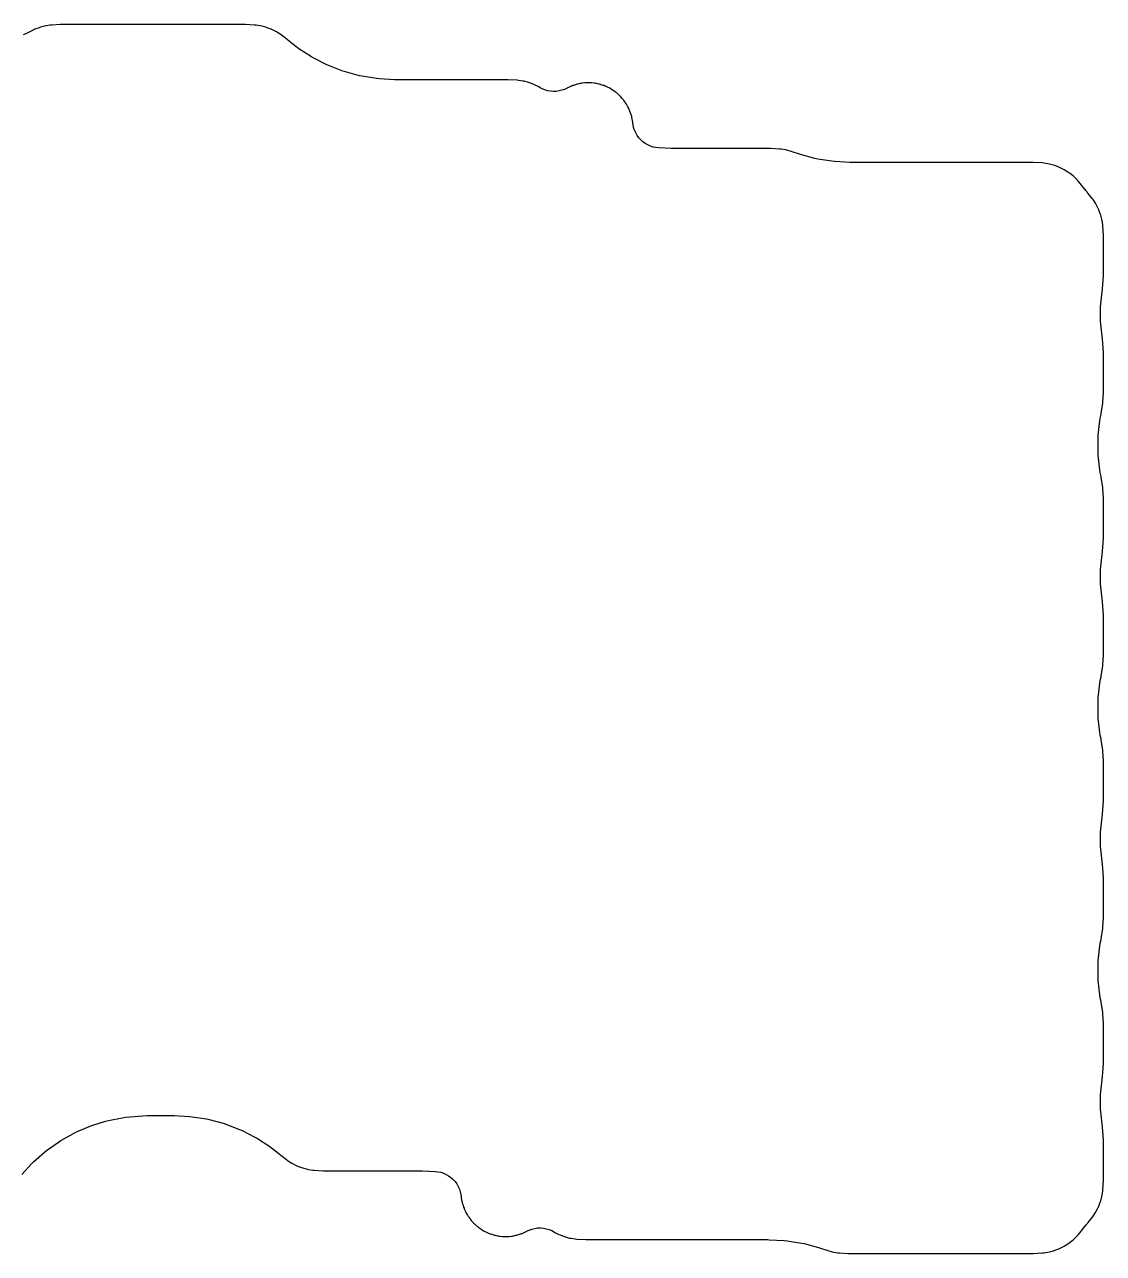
# Model space of a CAD drawing. Header units: metres. Extents: x -49 to 107, y -105 to 16.
# Drawn here: x 28.8 to 107, y -73.2 to 16 of the extents above; entities that cross this region are included whole.
import ezdxf

# ---------------------------------------------------------------- set-up
doc = ezdxf.new("R2010")
doc.units = ezdxf.units.M

msp = doc.modelspace()

# ---------------------------------------------------------------- linework, layer by layer
for p, q in [((28.8707, 15.3222), (28.6753, 15.2471)), ((29.0572, 15.4172), (28.8707, 15.3222)), ((29.1548, 15.4736), (29.0572, 15.4172)), ((29.4331, 15.6154), (29.1548, 15.4736)), ((29.5286, 15.6579), (29.4331, 15.6154)), ((29.8201, 15.7698), (29.5286, 15.6579)), ((29.9197, 15.8022), (29.8201, 15.7698)), ((30.2212, 15.8829), (29.9197, 15.8022)), ((30.3235, 15.9047), (30.2212, 15.8829)), ((30.6319, 15.9535), (30.3235, 15.9047)), ((30.7359, 15.9645), (30.6319, 15.9535)), ((31.3877, 15.9986), (30.7359, 15.9645)), ((31.4404, 16), (31.3877, 15.9986)), ((44.7596, 16), (31.4404, 16)), ((44.8122, 15.9986), (44.7596, 16)), ((45.4641, 15.9645), (44.8122, 15.9986)), ((45.5681, 15.9535), (45.4641, 15.9645)), ((45.8764, 15.9047), (45.5681, 15.9535)), ((45.9788, 15.8829), (45.8764, 15.9047)), ((46.2802, 15.8022), (45.9788, 15.8829)), ((46.3798, 15.7698), (46.2802, 15.8022)), ((46.6713, 15.6579), (46.3798, 15.7698)), ((46.7669, 15.6154), (46.6713, 15.6579)), ((47.0451, 15.4736), (46.7669, 15.6154)), ((47.1356, 15.4213), (47.0451, 15.4736)), ((47.3977, 15.2511), (47.1356, 15.4213)), ((47.4821, 15.1898), (47.3977, 15.2511)), ((48.098, 14.6911), (47.4821, 15.1898)), ((48.1391, 14.6587), (48.098, 14.6911)), ((48.555, 14.3396), (48.1391, 14.6587)), ((48.6832, 14.2489), (48.555, 14.3396)), ((49.5827, 13.6648), (48.6832, 14.2489)), ((49.764, 13.5601), (49.5827, 13.6648)), ((50.6964, 13.085), (49.764, 13.5601)), ((50.8876, 12.9999), (50.6964, 13.085)), ((51.8645, 12.6249), (50.8876, 12.9999)), ((52.0636, 12.5602), (51.8645, 12.6249)), ((53.0745, 12.2893), (52.0636, 12.5602)), ((53.2793, 12.2458), (53.0745, 12.2893)), ((54.3128, 12.0821), (53.2793, 12.2458)), ((54.521, 12.0602), (54.3128, 12.0821)), ((55.6182, 12.0027), (54.521, 12.0602)), ((55.7229, 12), (55.6182, 12.0027)), ((63.8096, 12), (55.7229, 12)), ((63.8622, 11.9986), (63.8096, 12)), ((64.5141, 11.9645), (63.8622, 11.9986)), ((64.6181, 11.9535), (64.5141, 11.9645)), ((64.9265, 11.9047), (64.6181, 11.9535)), ((65.0288, 11.8829), (64.9265, 11.9047)), ((65.3302, 11.8022), (65.0288, 11.8829)), ((65.4298, 11.7698), (65.3302, 11.8022)), ((65.7213, 11.6579), (65.4298, 11.7698)), ((65.8169, 11.6154), (65.7213, 11.6579)), ((66.0952, 11.4736), (65.8169, 11.6154)), ((68.7458, 11.6375), (68.5973, 11.5892)), ((68.7962, 11.6524), (68.7458, 11.6375)), ((68.8722, 11.6728), (68.7962, 11.6524)), ((68.9228, 11.6849), (68.8722, 11.6728)), ((69.0766, 11.7176), (68.9228, 11.6849)), ((69.1283, 11.7272), (69.0766, 11.7176)), ((69.2057, 11.7394), (69.1283, 11.7272)), ((69.2575, 11.7463), (69.2057, 11.7394)), ((69.4135, 11.7626), (69.2575, 11.7463)), ((69.4659, 11.7668), (69.4135, 11.7626)), ((69.544, 11.7709), (69.4659, 11.7668)), ((69.5965, 11.7722), (69.544, 11.7709)), ((69.7534, 11.7722), (69.5965, 11.7722)), ((69.806, 11.7709), (69.7534, 11.7722)), ((69.8841, 11.7668), (69.806, 11.7709)), ((69.9365, 11.7626), (69.8841, 11.7668)), ((70.0925, 11.7463), (69.9365, 11.7626)), ((70.1442, 11.7394), (70.0925, 11.7463)), ((70.2219, 11.7271), (70.1442, 11.7394)), ((70.2732, 11.7176), (70.2219, 11.7271)), ((70.4272, 11.6849), (70.2732, 11.7176)), ((70.4776, 11.6728), (70.4272, 11.6849)), ((70.5538, 11.6524), (70.4776, 11.6728)), ((70.6039, 11.6375), (70.5538, 11.6524)), ((70.7529, 11.5891), (70.6039, 11.6375)), ((66.1927, 11.4172), (66.0952, 11.4736)), ((66.332, 11.344), (66.1927, 11.4172)), ((66.5254, 11.2639), (66.332, 11.344)), ((66.7261, 11.2044), (66.5254, 11.2639)), ((66.9319, 11.1663), (66.7261, 11.2044)), ((67.1406, 11.1499), (66.9319, 11.1663)), ((67.3499, 11.1554), (67.1406, 11.1499)), ((67.5575, 11.1827), (67.3499, 11.1554)), ((67.761, 11.2316), (67.5575, 11.1827)), ((67.9584, 11.3015), (67.761, 11.2316)), ((68.1473, 11.3916), (67.9584, 11.3015)), ((68.165, 11.4012), (68.1473, 11.3916)), ((68.2354, 11.4371), (68.165, 11.4012)), ((68.2822, 11.4595), (68.2354, 11.4371)), ((68.4262, 11.5235), (68.2822, 11.4595)), ((68.4747, 11.5436), (68.4262, 11.5235)), ((68.5476, 11.5716), (68.4747, 11.5436)), ((68.5973, 11.5892), (68.5476, 11.5716)), ((70.8021, 11.5717), (70.7529, 11.5891)), ((70.8755, 11.5436), (70.8021, 11.5717)), ((70.9241, 11.5234), (70.8755, 11.5436)), ((71.0675, 11.4596), (70.9241, 11.5234)), ((71.1147, 11.4371), (71.0675, 11.4596)), ((71.1848, 11.4014), (71.1147, 11.4371)), ((71.2307, 11.3764), (71.1848, 11.4014)), ((71.3665, 11.298), (71.2307, 11.3764)), ((71.4111, 11.2707), (71.3665, 11.298)), ((71.4767, 11.2281), (71.4111, 11.2707)), ((71.5204, 11.1981), (71.4767, 11.2281)), ((71.6475, 11.1057), (71.5204, 11.1981)), ((71.6887, 11.0741), (71.6475, 11.1057)), ((71.7502, 11.0243), (71.6887, 11.0741)), ((71.7894, 10.9908), (71.7502, 11.0243)), ((71.9061, 10.8857), (71.7894, 10.9908)), ((71.9439, 10.8498), (71.9061, 10.8857)), ((71.9996, 10.7941), (71.9439, 10.8498)), ((72.0354, 10.7564), (71.9996, 10.7941)), ((72.1407, 10.6395), (72.0354, 10.7564)), ((72.1747, 10.5997), (72.1407, 10.6395)), ((72.2242, 10.5385), (72.1747, 10.5997)), ((72.2559, 10.4972), (72.2242, 10.5385)), ((72.3481, 10.3703), (72.2559, 10.4972)), ((72.378, 10.3268), (72.3481, 10.3703)), ((72.4203, 10.2616), (72.378, 10.3268)), ((72.4481, 10.2163), (72.4203, 10.2616)), ((72.5263, 10.0809), (72.4481, 10.2163)), ((72.5515, 10.0345), (72.5263, 10.0809)), ((72.5872, 9.96442), (72.5515, 10.0345)), ((72.6094, 9.91782), (72.5872, 9.96442)), ((72.6734, 9.77415), (72.6094, 9.91782)), ((72.6935, 9.72554), (72.6734, 9.77415)), ((72.7215, 9.65266), (72.6935, 9.72554)), ((72.7391, 9.60297), (72.7215, 9.65266)), ((72.7875, 9.45407), (72.7391, 9.60297)), ((72.8026, 9.40315), (72.7875, 9.45407)), ((72.8228, 9.32777), (72.8026, 9.40315)), ((72.835, 9.2769), (72.8228, 9.32777)), ((72.8676, 9.12357), (72.835, 9.2769)), ((72.8771, 9.07204), (72.8676, 9.12357)), ((72.8894, 8.99458), (72.8771, 9.07204)), ((72.8963, 8.9425), (72.8894, 8.99458)), ((72.9072, 8.83826), (72.8963, 8.9425)), ((72.9209, 8.73441), (72.9072, 8.83826)), ((72.9644, 8.52963), (72.9209, 8.73441)), ((73.0291, 8.33054), (72.9644, 8.52963)), ((73.1142, 8.1393), (73.0291, 8.33054)), ((73.2189, 7.95801), (73.1142, 8.1393)), ((73.342, 7.78864), (73.2189, 7.95801)), ((73.4821, 7.63307), (73.342, 7.78864)), ((73.6376, 7.493), (73.4821, 7.63307)), ((73.807, 7.36993), (73.6376, 7.493)), ((73.9883, 7.26527), (73.807, 7.36993)), ((74.1795, 7.18013), (73.9883, 7.26527)), ((74.3786, 7.11543), (74.1795, 7.18013)), ((74.5834, 7.07191), (74.3786, 7.11543)), ((74.7916, 7.05003), (74.5834, 7.07191)), ((75.694, 7.00275), (74.7916, 7.05003)), ((75.7986, 7), (75.694, 7.00275)), ((82.8596, 7), (75.7986, 7)), ((82.9122, 6.99861), (82.8596, 7)), ((83.5641, 6.96446), (82.9122, 6.99861)), ((83.6681, 6.95352), (83.5641, 6.96446)), ((83.9764, 6.90468), (83.6681, 6.95352)), ((84.0788, 6.88293), (83.9764, 6.90468)), ((84.4007, 6.79668), (84.0788, 6.88293)), ((84.4753, 6.77353), (84.4007, 6.79668)), ((84.927, 6.61357), (84.4753, 6.77353)), ((85.0769, 6.567), (84.927, 6.61357)), ((86.1132, 6.28932), (85.0769, 6.567)), ((86.318, 6.2458), (86.1132, 6.28932)), ((87.3514, 6.08212), (86.318, 6.2458)), ((87.5596, 6.06024), (87.3514, 6.08212)), ((88.6569, 6.00275), (87.5596, 6.06024)), ((88.7616, 6), (88.6569, 6.00275)), ((101.91, 6), (88.7616, 6)), ((101.962, 5.99861), (101.91, 6)), ((102.614, 5.96446), (101.962, 5.99861)), ((102.718, 5.95352), (102.614, 5.96446)), ((103.026, 5.90468), (102.718, 5.95352)), ((103.129, 5.88293), (103.026, 5.90468)), ((103.43, 5.80215), (103.129, 5.88293)), ((103.53, 5.76981), (103.43, 5.80215)), ((103.821, 5.6579), (103.53, 5.76981)), ((103.917, 5.61537), (103.821, 5.6579)), ((104.195, 5.47365), (103.917, 5.61537)), ((104.286, 5.42122), (104.195, 5.47365)), ((104.548, 5.25125), (104.286, 5.42122)), ((104.632, 5.18979), (104.548, 5.25125)), ((104.875, 4.99323), (104.632, 5.18979)), ((104.953, 4.92329), (104.875, 4.99323)), ((105.173, 4.70265), (104.953, 4.92329)), ((105.243, 4.62474), (105.173, 4.70265)), ((105.806, 3.9295), (105.243, 4.62474)), ((105.838, 3.8878), (105.806, 3.9295)), ((105.877, 3.834), (105.838, 3.8878)), ((105.941, 3.7507), (105.877, 3.834)), ((106.24, 3.38213), (105.941, 3.7507)), ((106.301, 3.29771), (106.24, 3.38213)), ((106.471, 3.03549), (106.301, 3.29771)), ((106.524, 2.94522), (106.471, 3.03549)), ((106.665, 2.66689), (106.524, 2.94522)), ((106.708, 2.57137), (106.665, 2.66689)), ((106.82, 2.27983), (106.708, 2.57137)), ((106.852, 2.18025), (106.82, 2.27983)), ((106.933, 1.8788), (106.852, 2.18025)), ((106.955, 1.77647), (106.933, 1.8788)), ((107.004, 1.46808), (106.955, 1.77647)), ((107.014, 1.36409), (107.004, 1.46808)), ((107.049, 0.71223), (107.014, 1.36409)), ((107.05, 0.65958), (107.049, 0.71223)), ((107.05, -2.15958), (107.05, 0.65958)), ((107.014, -2.864), (107.049, -2.21223)), ((107.049, -2.21223), (107.05, -2.15958)), ((106.859, -4.26779), (106.974, -3.17473)), ((106.974, -3.17473), (106.987, -3.07089)), ((106.987, -3.07089), (107.004, -2.96814)), ((107.004, -2.96814), (107.014, -2.864)), ((106.848, -4.47684), (106.859, -4.26779)), ((106.848, -5.52324), (106.848, -4.47684)), ((106.859, -5.73232), (106.848, -5.52324)), ((106.974, -6.82529), (106.859, -5.73232)), ((106.987, -6.92906), (106.974, -6.82529)), ((107.004, -7.03204), (106.987, -6.92906)), ((107.014, -7.136), (107.004, -7.03204)), ((107.049, -7.78777), (107.014, -7.136)), ((107.05, -7.84042), (107.049, -7.78777)), ((107.05, -10.6596), (107.05, -7.84042)), ((107.049, -10.7122), (107.05, -10.6596)), ((106.884, -12.2203), (107.003, -11.4682)), ((107.003, -11.4682), (107.014, -11.364)), ((107.014, -11.364), (107.049, -10.7122)), ((106.817, -12.5451), (106.875, -12.2719)), ((106.875, -12.2719), (106.884, -12.2203)), ((106.675, -13.7926), (106.784, -12.7519)), ((106.784, -12.7519), (106.817, -12.5451)), ((106.664, -14.0017), (106.675, -13.7926)), ((106.664, -15.0481), (106.664, -14.0017)), ((106.675, -15.2572), (106.664, -15.0481)), ((106.784, -16.2979), (106.675, -15.2572)), ((106.817, -16.5046), (106.784, -16.2979)), ((106.875, -16.7776), (106.817, -16.5046)), ((106.884, -16.8297), (106.875, -16.7776)), ((107.004, -17.5818), (106.884, -16.8297)), ((107.014, -17.6859), (107.004, -17.5818)), ((107.049, -18.3378), (107.014, -17.6859)), ((107.05, -18.3904), (107.049, -18.3378)), ((107.05, -21.2096), (107.05, -18.3904)), ((107.014, -21.914), (107.049, -21.2622)), ((107.049, -21.2622), (107.05, -21.2096)), ((106.859, -23.3178), (106.974, -22.2247)), ((106.974, -22.2247), (106.987, -22.1209)), ((106.987, -22.1209), (107.004, -22.0181)), ((107.004, -22.0181), (107.014, -21.914)), ((106.848, -23.5268), (106.859, -23.3178)), ((106.848, -24.5732), (106.848, -23.5268)), ((106.859, -24.7823), (106.848, -24.5732)), ((106.974, -25.8753), (106.859, -24.7823)), ((106.987, -25.979), (106.974, -25.8753)), ((107.004, -26.082), (106.987, -25.979)), ((107.014, -26.186), (107.004, -26.082)), ((107.049, -26.8378), (107.014, -26.186)), ((107.05, -26.8904), (107.049, -26.8378)), ((107.05, -29.7096), (107.05, -26.8904)), ((107.014, -30.414), (107.049, -29.7622)), ((107.049, -29.7622), (107.05, -29.7096)), ((106.884, -31.2704), (107.004, -30.5181)), ((107.004, -30.5181), (107.014, -30.414)), ((106.675, -32.8426), (106.784, -31.8018)), ((106.784, -31.8018), (106.817, -31.5951)), ((106.817, -31.5951), (106.875, -31.3218)), ((106.875, -31.3218), (106.884, -31.2704)), ((106.664, -33.0517), (106.675, -32.8426)), ((106.664, -34.0981), (106.664, -33.0517)), ((106.675, -34.3072), (106.664, -34.0981)), ((106.784, -35.3479), (106.675, -34.3072)), ((106.817, -35.5546), (106.784, -35.3479)), ((106.875, -35.8277), (106.817, -35.5546)), ((106.884, -35.8797), (106.875, -35.8277)), ((107.004, -36.6319), (106.884, -35.8797)), ((107.014, -36.7359), (107.004, -36.6319)), ((107.049, -37.3878), (107.014, -36.7359)), ((107.05, -37.4404), (107.049, -37.3878)), ((107.05, -40.2596), (107.05, -37.4404)), ((107.004, -41.0681), (107.014, -40.964)), ((107.014, -40.964), (107.049, -40.3122)), ((107.049, -40.3122), (107.05, -40.2596)), ((106.859, -42.3678), (106.974, -41.2747)), ((106.974, -41.2747), (106.987, -41.1709)), ((106.987, -41.1709), (107.004, -41.0681)), ((106.848, -42.5768), (106.859, -42.3678)), ((106.848, -43.6232), (106.848, -42.5768)), ((106.859, -43.8323), (106.848, -43.6232)), ((106.974, -44.9253), (106.859, -43.8323)), ((106.987, -45.0291), (106.974, -44.9253)), ((107.004, -45.132), (106.987, -45.0291)), ((107.014, -45.236), (107.004, -45.132)), ((107.049, -45.8878), (107.014, -45.236)), ((107.05, -45.9404), (107.049, -45.8878)), ((107.05, -48.7596), (107.05, -45.9404)), ((107.014, -49.4641), (107.049, -48.8122)), ((107.049, -48.8122), (107.05, -48.7596)), ((106.884, -50.3204), (107.004, -49.5681)), ((107.004, -49.5681), (107.014, -49.4641)), ((106.784, -50.8516), (106.817, -50.6448)), ((106.817, -50.6448), (106.875, -50.3717)), ((106.875, -50.3717), (106.884, -50.3204)), ((106.675, -51.8924), (106.784, -50.8516)), ((106.664, -52.1015), (106.675, -51.8924)), ((106.664, -53.1479), (106.664, -52.1015)), ((106.675, -53.3569), (106.664, -53.1479)), ((106.784, -54.3975), (106.675, -53.3569)), ((106.817, -54.6043), (106.784, -54.3975)), ((106.875, -54.8777), (106.817, -54.6043)), ((106.884, -54.9291), (106.875, -54.8777)), ((107.003, -55.6818), (106.884, -54.9291)), ((107.014, -55.786), (107.003, -55.6818)), ((107.049, -56.4378), (107.014, -55.786)), ((107.05, -56.4904), (107.049, -56.4378)), ((107.05, -59.3096), (107.05, -56.4904)), ((107.014, -60.014), (107.049, -59.3622)), ((107.049, -59.3622), (107.05, -59.3096)), ((106.859, -61.4178), (106.974, -60.3247)), ((106.974, -60.3247), (106.987, -60.2209)), ((106.987, -60.2209), (107.004, -60.1181)), ((107.004, -60.1181), (107.014, -60.014)), ((106.848, -61.6268), (106.859, -61.4178)), ((106.848, -62.6732), (106.848, -61.6268)), ((35.8626, -63.3037), (36.1115, -63.2696)), ((36.1115, -63.2696), (37.6667, -63.1554)), ((37.6667, -63.1554), (37.8132, -63.15)), ((37.8132, -63.15), (39.5271, -63.15)), ((39.5271, -63.15), (39.6317, -63.1527)), ((39.6317, -63.1527), (40.729, -63.2102)), ((40.729, -63.2102), (40.9372, -63.2321)), ((40.9372, -63.2321), (41.9706, -63.3958)), ((106.859, -62.8823), (106.848, -62.6732)), ((106.974, -63.9753), (106.859, -62.8823)), ((32.4996, -64.3602), (33.4601, -63.9445)), ((33.4601, -63.9445), (33.6562, -63.8715)), ((33.6562, -63.8715), (34.6548, -63.5585)), ((34.6548, -63.5585), (34.8575, -63.5065)), ((34.8575, -63.5065), (35.8626, -63.3037)), ((41.9706, -63.3958), (42.1754, -63.4393)), ((42.1754, -63.4393), (43.1864, -63.7102)), ((43.1864, -63.7102), (43.3855, -63.7749)), ((43.3855, -63.7749), (44.3623, -64.1499)), ((44.3623, -64.1499), (44.5536, -64.235)), ((106.987, -64.0791), (106.974, -63.9753)), ((107.004, -64.182), (106.987, -64.0791)), ((107.014, -64.286), (107.004, -64.182)), ((30.3708, -65.6854), (31.2238, -65.0792)), ((31.2238, -65.0792), (31.4005, -64.967)), ((31.4005, -64.967), (32.312, -64.4533)), ((32.312, -64.4533), (32.4996, -64.3602)), ((44.5536, -64.235), (45.4859, -64.7101)), ((45.4859, -64.7101), (45.6672, -64.8148)), ((45.6672, -64.8148), (46.5667, -65.3989)), ((107.049, -64.9378), (107.014, -64.286)), ((107.05, -64.9904), (107.049, -64.9378)), ((107.05, -67.8096), (107.05, -64.9904)), ((29.4219, -66.5075), (30.2068, -65.8155)), ((30.2068, -65.8155), (30.3708, -65.6854)), ((46.5667, -65.3989), (46.695, -65.4895)), ((46.695, -65.4895), (47.1108, -65.8087)), ((47.1108, -65.8087), (47.152, -65.8411)), ((47.152, -65.8411), (47.7678, -66.3398)), ((28.564, -67.4244), (29.2723, -66.654)), ((29.2723, -66.654), (29.4219, -66.5075)), ((47.7678, -66.3398), (47.8522, -66.4011)), ((47.8522, -66.4011), (48.1143, -66.5713)), ((48.1143, -66.5713), (48.2049, -66.6236)), ((48.2049, -66.6236), (48.4831, -66.7654)), ((48.4831, -66.7654), (48.5786, -66.8079)), ((48.5786, -66.8079), (48.8701, -66.9198)), ((48.8701, -66.9198), (48.9697, -66.9521)), ((48.9697, -66.9521), (49.2712, -67.0329)), ((49.2712, -67.0329), (49.3735, -67.0547)), ((49.3735, -67.0547), (49.6819, -67.1035)), ((49.6819, -67.1035), (49.7859, -67.1145)), ((49.7859, -67.1145), (50.4377, -67.1486)), ((50.4377, -67.1486), (50.4904, -67.15)), ((50.4904, -67.15), (57.5513, -67.15)), ((57.5513, -67.15), (57.656, -67.1527)), ((57.656, -67.1527), (58.5584, -67.2)), ((58.5584, -67.2), (58.7666, -67.2219)), ((58.7666, -67.2219), (58.9713, -67.2654)), ((58.9713, -67.2654), (59.1704, -67.3301)), ((59.1704, -67.3301), (59.3617, -67.4153)), ((59.3617, -67.4153), (59.543, -67.5199)), ((59.543, -67.5199), (59.7124, -67.643)), ((59.7124, -67.643), (59.8679, -67.7831)), ((59.8679, -67.7831), (60.008, -67.9386)), ((60.008, -67.9386), (60.1311, -68.108)), ((60.1311, -68.108), (60.2357, -68.2893)), ((60.2357, -68.2893), (60.3209, -68.4805)), ((60.3209, -68.4805), (60.3856, -68.6796)), ((106.955, -68.9265), (107.004, -68.6181)), ((107.004, -68.6181), (107.014, -68.5141)), ((107.014, -68.5141), (107.049, -67.8622)), ((107.049, -67.8622), (107.05, -67.8096)), ((60.3856, -68.6796), (60.4428, -68.9882)), ((60.4428, -68.9882), (60.4538, -69.0928)), ((60.4538, -69.0928), (60.4605, -69.1442)), ((60.4605, -69.1442), (60.4728, -69.2219)), ((60.4728, -69.2219), (60.4823, -69.2732)), ((60.4823, -69.2732), (60.5151, -69.4272)), ((60.5151, -69.4272), (60.5272, -69.4776)), ((60.5272, -69.4776), (60.5476, -69.5537)), ((106.708, -69.7214), (106.82, -69.4298)), ((106.82, -69.4298), (106.852, -69.3302)), ((106.852, -69.3302), (106.933, -69.0288)), ((106.933, -69.0288), (106.955, -68.9265)), ((60.5476, -69.5537), (60.5625, -69.604)), ((60.5625, -69.604), (60.611, -69.7534)), ((60.611, -69.7534), (60.6284, -69.8024)), ((60.6284, -69.8024), (60.6564, -69.8753)), ((60.6564, -69.8753), (60.6767, -69.9244)), ((60.6767, -69.9244), (60.7404, -70.0675)), ((60.7404, -70.0675), (60.7628, -70.1144)), ((60.7628, -70.1144), (60.7984, -70.1844)), ((60.7984, -70.1844), (60.8237, -70.231)), ((60.8237, -70.231), (60.9019, -70.3663)), ((60.9019, -70.3663), (60.9296, -70.4116)), ((60.9296, -70.4116), (60.9721, -70.4771)), ((106.301, -70.4477), (106.471, -70.1855)), ((106.471, -70.1855), (106.524, -70.0952)), ((106.524, -70.0952), (106.665, -69.8169)), ((106.665, -69.8169), (106.708, -69.7214)), ((60.9721, -70.4771), (61.0019, -70.5204)), ((61.0019, -70.5204), (61.0942, -70.6473)), ((61.0942, -70.6473), (61.1259, -70.6887)), ((61.1259, -70.6887), (61.1752, -70.7496)), ((61.1752, -70.7496), (61.2094, -70.7896)), ((61.2094, -70.7896), (61.3144, -70.9063)), ((61.3144, -70.9063), (61.3501, -70.9438)), ((61.3501, -70.9438), (61.4059, -70.9996)), ((61.4059, -70.9996), (61.4436, -71.0354)), ((61.4436, -71.0354), (61.5605, -71.1407)), ((61.5605, -71.1407), (61.6003, -71.1747)), ((61.6003, -71.1747), (61.6615, -71.2242)), ((61.6615, -71.2242), (61.7027, -71.2559)), ((61.7027, -71.2559), (61.8297, -71.3481)), ((65.7922, -71.3328), (65.9997, -71.3054)), ((65.9997, -71.3054), (66.209, -71.2999)), ((66.209, -71.2999), (66.4177, -71.3162)), ((66.4177, -71.3162), (66.6236, -71.3543)), ((105.243, -71.7747), (105.806, -71.0795)), ((105.806, -71.0795), (105.838, -71.0378)), ((105.838, -71.0378), (105.877, -70.984)), ((105.877, -70.984), (105.941, -70.9007)), ((105.941, -70.9007), (106.24, -70.5321)), ((106.24, -70.5321), (106.301, -70.4477)), ((61.8297, -71.3481), (61.8732, -71.378)), ((61.8732, -71.378), (61.9384, -71.4203)), ((61.9384, -71.4203), (61.9836, -71.4481)), ((61.9836, -71.4481), (62.119, -71.5263)), ((62.119, -71.5263), (62.1655, -71.5515)), ((62.1655, -71.5515), (62.2354, -71.5871)), ((62.2354, -71.5871), (62.2824, -71.6095)), ((62.2824, -71.6095), (62.4258, -71.6734)), ((62.4258, -71.6734), (62.4747, -71.6936)), ((62.4747, -71.6936), (62.5478, -71.7217)), ((62.5478, -71.7217), (62.5965, -71.7389)), ((62.5965, -71.7389), (62.7465, -71.7877)), ((62.7465, -71.7877), (62.7964, -71.8024)), ((62.7964, -71.8024), (62.8721, -71.8227)), ((62.8721, -71.8227), (62.923, -71.835)), ((62.923, -71.835), (63.0768, -71.8677)), ((63.0768, -71.8677), (63.1276, -71.8771)), ((63.1276, -71.8771), (63.2054, -71.8894)), ((63.2054, -71.8894), (63.2576, -71.8963)), ((63.2576, -71.8963), (63.4136, -71.9127)), ((63.4136, -71.9127), (63.466, -71.9168)), ((63.466, -71.9168), (63.5445, -71.9209)), ((63.5445, -71.9209), (63.5965, -71.9223)), ((63.5965, -71.9223), (63.7535, -71.9223)), ((63.7535, -71.9223), (63.8054, -71.9209)), ((63.8054, -71.9209), (63.8839, -71.9168)), ((63.8839, -71.9168), (63.9364, -71.9127)), ((63.9364, -71.9127), (64.0924, -71.8963)), ((64.0924, -71.8963), (64.1446, -71.8894)), ((64.1446, -71.8894), (64.222, -71.8771)), ((64.222, -71.8771), (64.2736, -71.8676)), ((64.2736, -71.8676), (64.4269, -71.835)), ((64.4269, -71.835), (64.4778, -71.8228)), ((64.4778, -71.8228), (64.5531, -71.8026)), ((64.5531, -71.8026), (64.6041, -71.7875)), ((64.6041, -71.7875), (64.753, -71.7391)), ((64.753, -71.7391), (64.8027, -71.7215)), ((64.8027, -71.7215), (64.8755, -71.6935)), ((64.8755, -71.6935), (64.9241, -71.6734)), ((64.9241, -71.6734), (65.0678, -71.6094)), ((65.0678, -71.6094), (65.1144, -71.5872)), ((65.1144, -71.5872), (65.1845, -71.5515)), ((65.1845, -71.5515), (65.2024, -71.5418)), ((65.2024, -71.5418), (65.3913, -71.4516)), ((65.3913, -71.4516), (65.5886, -71.3817)), ((65.5886, -71.3817), (65.7922, -71.3328)), ((66.6236, -71.3543), (66.8243, -71.4138)), ((66.8243, -71.4138), (67.0177, -71.4938)), ((67.0177, -71.4938), (67.1573, -71.5672)), ((67.1573, -71.5672), (67.2548, -71.6236)), ((67.2548, -71.6236), (67.5331, -71.7654)), ((67.5331, -71.7654), (67.6286, -71.8079)), ((67.6286, -71.8079), (67.9202, -71.9198)), ((67.9202, -71.9198), (68.0197, -71.9521)), ((68.0197, -71.9521), (68.3212, -72.0329)), ((68.3212, -72.0329), (68.4235, -72.0547)), ((68.4235, -72.0547), (68.7319, -72.1035)), ((68.7319, -72.1035), (68.8359, -72.1145)), ((68.8359, -72.1145), (69.4877, -72.1486)), ((69.4877, -72.1486), (69.5404, -72.15)), ((69.5404, -72.15), (82.6884, -72.15)), ((82.6884, -72.15), (82.7931, -72.1527)), ((82.7931, -72.1527), (83.8903, -72.2102)), ((83.8903, -72.2102), (84.0985, -72.2321)), ((104.632, -72.3398), (104.875, -72.1432)), ((104.875, -72.1432), (104.953, -72.0733)), ((104.953, -72.0733), (105.173, -71.8526)), ((105.173, -71.8526), (105.243, -71.7747)), ((84.0985, -72.2321), (85.132, -72.3958)), ((85.132, -72.3958), (85.3367, -72.4393)), ((85.3367, -72.4393), (86.373, -72.717)), ((86.373, -72.717), (86.523, -72.7636)), ((86.523, -72.7636), (86.9747, -72.9235)), ((86.9747, -72.9235), (87.0493, -72.9467)), ((87.0493, -72.9467), (87.3712, -73.0329)), ((87.3712, -73.0329), (87.4735, -73.0547)), ((87.4735, -73.0547), (87.7819, -73.1035)), ((102.718, -73.1035), (103.026, -73.0547)), ((103.026, -73.0547), (103.129, -73.0329)), ((103.129, -73.0329), (103.43, -72.9521)), ((103.43, -72.9521), (103.53, -72.9198)), ((103.53, -72.9198), (103.821, -72.8079)), ((103.821, -72.8079), (103.917, -72.7654)), ((103.917, -72.7654), (104.195, -72.6236)), ((104.195, -72.6236), (104.286, -72.5712)), ((104.286, -72.5712), (104.548, -72.4012)), ((104.548, -72.4012), (104.632, -72.3398)), ((87.7819, -73.1035), (87.8859, -73.1145)), ((87.8859, -73.1145), (88.5378, -73.1486)), ((88.5378, -73.1486), (88.5904, -73.15)), ((88.5904, -73.15), (101.91, -73.15)), ((101.91, -73.15), (101.962, -73.1486)), ((101.962, -73.1486), (102.614, -73.1145)), ((102.614, -73.1145), (102.718, -73.1035))]:
    msp.add_line(p, q)

doc.saveas('drawing.dxf')
